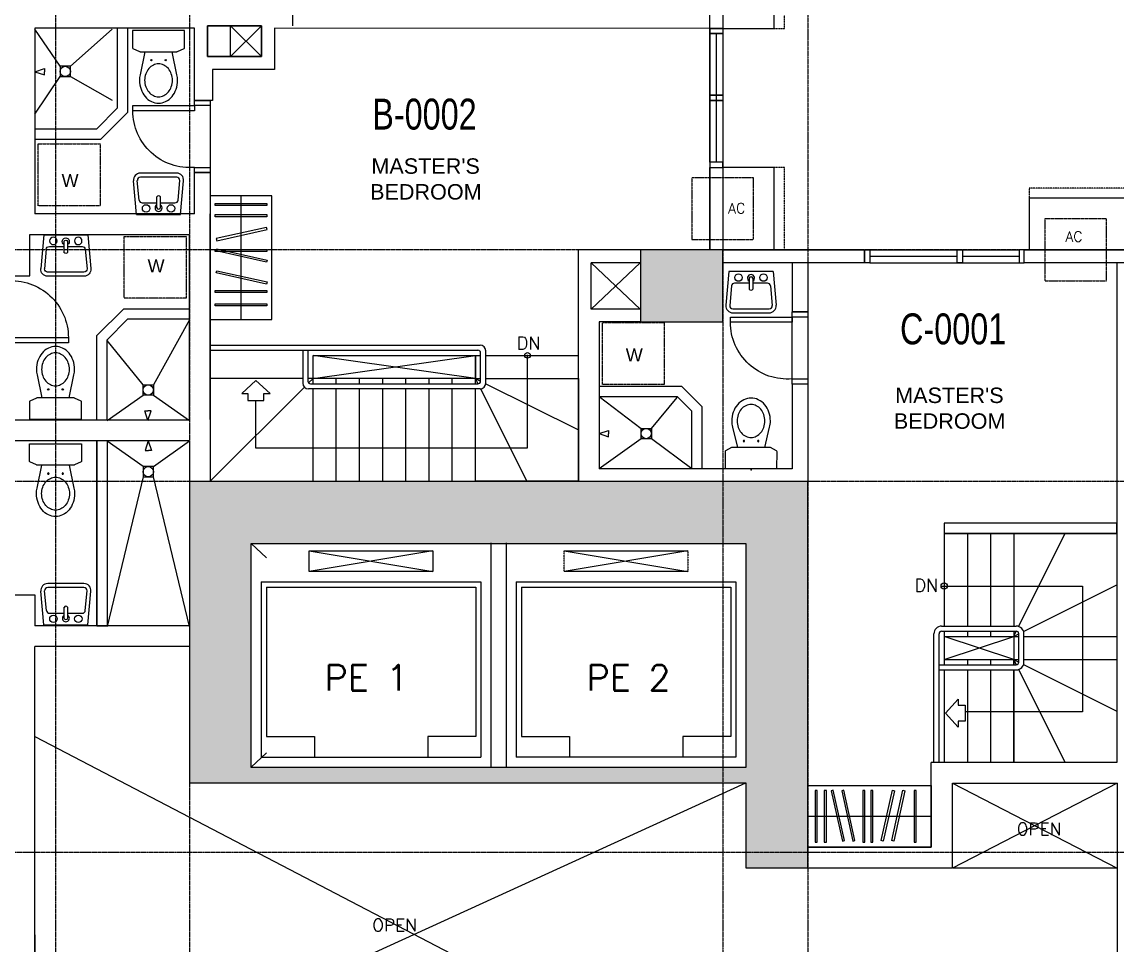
# Model space of a CAD drawing. Header units: inches. Extents: x -189245 to 740841, y -215444 to 469401.
# Drawn here: x 191332 to 201961, y -115981 to -107018 of the extents above; entities that cross this region are included whole.
import ezdxf
from ezdxf.enums import TextEntityAlignment as Align

# ---------------------------------------------------------------- set-up
doc = ezdxf.new("R2010")
doc.units = ezdxf.units.IN
doc.header["$LTSCALE"] = 10
doc.header["$MEASUREMENT"] = 0
for name, pattern in [('GRID NORMAL$0$GRID BASEMENT$0$GRID GROUND$0$GRID$0$$0$PHANTOM', [2.5, 1.25, -0.25, 0.25, -0.25, 0.25, -0.25]), ('HIDDEN', [0.375, 0.25, -0.125]), ('HIDDEN2', [0.1875, 0.125, -0.0625])]:
    doc.linetypes.add(name, pattern=pattern)
for name, color, linetype in [('A-CMU WALL', 4, 'Continuous'), ('A-COLUMN HATCH', 252, 'Continuous'), ('A-DOOR', 1, 'Continuous'), ('A-ELEVATOR', 2, 'Continuous'), ('A-EQUIPMENT', 2, 'Continuous'), ('A-EQUIPTMENT', 1, 'Continuous'), ('A-FIXTURE', 2, 'Continuous'), ('A-FIXTURES', 2, 'Continuous'), ('A-FIXTURES-RefEdit0', 2, 'Continuous'), ('A-GRID', 8, 'Continuous'), ('A-HATCH COLUMN', 252, 'Continuous'), ('A-RAILING', 2, 'Continuous'), ('A-SHEARWALL', 6, 'Continuous'), ('A-STAIR', 1, 'Continuous'), ('A-TEXT', 3, 'Continuous'), ('A-UNIT NUMBER', 2, 'Continuous'), ('A-WINDOW', 2, 'Continuous'), ('ballon', 252, 'Continuous'), ('CABINET', 1, 'Continuous'), ('COLUMN', 6, 'Continuous'), ('GRID NORMAL-UPPER$0$A-SHEARWALL', 6, 'Continuous'), ('TEXT', 3, 'Continuous'), ('TSG - plaster', 4, 'Continuous'), ('TSG- DIM-WALL SETOUT', 1, 'Continuous'), ('TSG- OPENNING', 1, 'Continuous'), ('TSG- plaster', 4, 'Continuous'), ('TSG- PRE CAST', 4, 'Continuous'), ('TSG- ZOCALLO', 86, 'HIDDEN2'), ('TSG-DIM_WINDWS', 1, 'Continuous'), ('TSG-DRYWALL', 2, 'Continuous')]:
    doc.layers.add(name, color=color, linetype=linetype)
doc.styles.add('ARIAL', font='ARIAL.TTF', dxfattribs={"width": 0.75})
doc.styles.add('PRSP_Simplex', font='simplex.shx')

# ---------------------------------------------------------------- blocks, each defined once
blk = doc.blocks.new('grid')
at = {"layer": 'A-GRID', "linetype": 'GRID NORMAL$0$GRID BASEMENT$0$GRID GROUND$0$GRID$0$$0$PHANTOM'}
for p, q in [((-85258.8, -228688.5), (-85258.8, -289256.3)), ((-83958.8, -228688.5), (-83958.8, -289256.3)), ((-77958.8, -228688.5), (-77958.8, -289256.3)), ((-78783.8, -230188.4), (-78783.8, -289282.1)), ((-33688.1, -255036.6), (-100703.5, -255036.6)), ((-33688.1, -257286.6), (-100703.5, -257286.6)), ((-33688.1, -260886.6), (-100703.6, -260886.6))]:
    blk.add_line(p, q, dxfattribs=at)
blk = doc.blocks.new('door600')
at = {"color": 2}
for points in [[(50, 150), (100, 150), (100, 750), (50, 750)], [(50, 150), (0, 150), (0, 0), (50, 0)], [(700, 150), (650, 150), (650, 0), (700, 0)]]:
    blk.add_lwpolyline(points, close=True, dxfattribs=at)
at = {"color": 1}
blk.add_arc((100, 198), 552, 355.0209, 90, dxfattribs=at)
blk = doc.blocks.new('A$C7D1D0043')
at = {"layer": 'COLUMN', "linetype": 'Continuous'}
blk.add_hatch(color=253, dxfattribs=at).paths.add_polyline_path([(-36425, -20413), (-35625, -20413), (-35625, -19713), (-36425, -19713)])
blk.add_lwpolyline([(-36425, -20413), (-35625, -20413), (-35625, -19713), (-36425, -19713)], close=True, dxfattribs=at)
blk = doc.blocks.new('elevator - inside')
at = {"layer": 'A-EQUIPTMENT', "color": 1}
for p, q in [((562, 7526), (562, 7726)), ((562, 7726), (1762, 7726)), ((1762, 7726), (562, 7526)), ((562, 7726), (1762, 7526)), ((1762, 7726), (1762, 7526)), ((3037, 7726), (4237, 7726)), ((4237, 7726), (3037, 7526)), ((3037, 7726), (4237, 7526)), ((1762, 7526), (562, 7526)), ((4237, 7526), (3037, 7526)), ((97, 7426), (97, 5726)), ((97, 7426), (2228, 7426)), ((147, 7376), (147, 5926)), ((147, 7376), (2178, 7376)), ((2178, 7376), (2178, 5926)), ((2228, 7426), (2228, 5726)), ((2572, 7426), (2572, 5726)), ((2572, 7426), (4703, 7426)), ((2622, 7376), (2622, 5926)), ((2622, 7376), (4653, 7376)), ((4653, 7376), (4653, 5926)), ((4703, 7426), (4703, 5726)), ((147, 5926), (612, 5926)), ((612, 5926), (612, 5726)), ((2178, 5926), (1712, 5926)), ((1712, 5926), (1712, 5726)), ((2622, 5926), (3087, 5926)), ((3087, 5926), (3087, 5726)), ((4653, 5926), (4187, 5926)), ((4187, 5926), (4187, 5726)), ((97, 5726), (2228, 5726)), ((4703, 5726), (2572, 5726)), ((97, 2076), (2228, 2076)), ((97, 376), (97, 2076)), ((612, 1876), (612, 2076)), ((1712, 1876), (1712, 2076)), ((2228, 376), (2228, 2076)), ((4703, 2076), (2572, 2076)), ((2572, 376), (2572, 2076)), ((3087, 1876), (3087, 2076)), ((4187, 1876), (4187, 2076)), ((4703, 376), (4703, 2076)), ((147, 1876), (612, 1876)), ((147, 426), (147, 1876)), ((2178, 1876), (1712, 1876)), ((2178, 426), (2178, 1876)), ((2622, 426), (2622, 1876)), ((2622, 1876), (3087, 1876)), ((4653, 1876), (4187, 1876)), ((4653, 426), (4653, 1876)), ((147, 426), (2178, 426)), ((2622, 426), (4653, 426)), ((97, 376), (2228, 376)), ((2572, 376), (4703, 376)), ((1762, 276), (562, 276)), ((562, 276), (562, 76)), ((1762, 76), (562, 276)), ((562, 76), (1762, 276)), ((1762, 76), (1762, 276)), ((4237, 276), (3037, 276)), ((3037, 276), (3037, 76)), ((4237, 76), (3037, 276)), ((3037, 76), (4237, 276)), ((4237, 76), (4237, 276)), ((562, 76), (1762, 76)), ((3037, 76), (4237, 76))]:
    blk.add_line(p, q, dxfattribs=at)
at = {"layer": 'A-EQUIPTMENT', "color": 1, "linetype": 'HIDDEN'}
for p, q in [((3037, 7526), (3037, 7726)), ((4237, 7726), (4237, 7526))]:
    blk.add_line(p, q, dxfattribs=at)
blk = doc.blocks.new('LAV')
for p, q in [((-214, 0), (-243, -326)), ((214, 0), (-214, 0)), ((214, 0), (243, -326)), ((-18, -63), (-18, -170)), ((18, -63), (18, -170)), ((-189, -139), (-206, -329)), ((-18, -112), (-159, -112)), ((159, -112), (18, -112)), ((189, -139), (206, -329)), ((-176, -362), (176, -362)), ((-176, -400), (176, -400))]:
    blk.add_line(p, q)
for centre in [(-121, -58), (121, -58)]:
    blk.add_circle(centre, 36)
for centre, radius, start, end in [((0, -63), 34.1, 301.2757, 238.7243), ((0, -71), 19.7, 25.7914, 154.2086), ((-159, -142), 30, 90, 174.9088), ((0, -161), 19.7, 205.7914, 334.2086), ((159, -142), 30, 5.0912, 90), ((-176, -332), 68, 174.9088, 270), ((-176, -332), 30, 174.9088, 270), ((176, -332), 68, 270, 5.0912), ((176, -332), 30, 270, 5.0912)]:
    blk.add_arc(centre, radius, start, end)
blk = doc.blocks.new('A$C08CD07C5')
at = {"color": 2}
blk.add_point((0, 0, 0), dxfattribs=at)
at = {"layer": 'A-FIXTURES-RefEdit0', "color": 2, "elevation": 0}
for points in [[(212, -137), (131, -279, -0.280752), (121, -284), (55, -281, -0.142156), (49, -280), (-267, -98, -0.142156), (-271, -94), (-307, -37, -0.256929), (-307, -28), (-225, 115), (212, -137)], [(8, -256), (-50, -449, -0.058452), (-74, -506, -0.084144), (-130, -574, -0.091347), (-200, -615, -0.103801), (-279, -626, -0.114727), (-348, -605, -0.114727), (-400, -556, -0.103801), (-430, -483, -0.091347), (-430, -401, -0.084144), (-399, -319, -0.058452), (-363, -270), (-224, -123)]]:
    blk.add_lwpolyline(points, format="xyb", dxfattribs=at)
blk.add_lwpolyline([(-354, -345, -0.084254), (-314, -296, -0.091411), (-263, -266, -0.103766), (-207, -258, -0.114587), (-157, -273, -0.114587), (-119, -309, -0.103766), (-98, -362, -0.091411), (-98, -420, -0.084254), (-120, -479, -0.084254), (-160, -528, -0.091411), (-211, -558, -0.103766), (-267, -566, -0.114587), (-317, -551, -0.114587), (-355, -515, -0.103766), (-376, -463, -0.091411), (-376, -404, -0.084254)], format="xyb", close=True, dxfattribs=at)
at = {"layer": 'A-FIXTURES-RefEdit0', "color": 2}
for centre in [(-200, -208, 0), (-79, -278, 0)]:
    blk.add_circle(centre, 6.77, dxfattribs=at)
blk = doc.blocks.new('SHOWERHD')
at = {"layer": 'A-FIXTURES', "color": 2}
for p, q in [((-31, 93), (0, 93)), ((0, 0), (-31, 93)), ((0, 0), (31, 93)), ((31, 93), (0, 93))]:
    blk.add_line(p, q, dxfattribs=at)
blk = doc.blocks.new('EFLSHR-P')
at = {"layer": 'A-FIXTURES'}
for points in [[(186, -248), (216, -184, 0.142156), (218, -178), (218, 178, 0.142156), (216, 184), (186, 248, 0.256929), (177, 252), (13, 252), (13, -253), (177, -253)], [(218, -133), (441, -179, 0.05118), (495, -185, 0.083091), (582, -170, 0.090724), (653, -131, 0.104124), (702, -69, 0.11609), (718, 0, 0.11609), (702, 69, 0.104124), (653, 131, 0.090724), (582, 170, 0.083091), (495, 185, 0.05118), (441, 179), (218, 133)]]:
    blk.add_lwpolyline(points, format="xyb", dxfattribs=at)
blk.add_lwpolyline([(495, 135, 0.084254), (433, 124, 0.091411), (382, 95, 0.103766), (347, 50, 0.114587), (335, 0, 0.114587), (347, -50, 0.103766), (382, -95, 0.091411), (433, -124, 0.084254), (495, -135, 0.084254), (558, -124, 0.091411), (609, -95, 0.103766), (644, -50, 0.114587), (655, 0, 0.114587), (644, 50, 0.103766), (609, 95, 0.091411), (558, 124, 0.084254)], format="xyb", close=True, dxfattribs=at)
for centre in [(300, 70), (300, -70)]:
    blk.add_circle(centre, 6.77, dxfattribs=at)
blk.add_arc((177, -243), 10, 270, 327.6371, dxfattribs=at)

msp = doc.modelspace()

# ---------------------------------------------------------------- hatches: boundary and pattern name
at = {"layer": 'A-COLUMN HATCH'}
for points in [[(198358.10625, -112080.85693), (198358.10625, -114255.85693), (197842.43285, -114255.85693), (197842.43285, -114405.85693), (198358.10625, -114405.85693), (198358.10625, -115230.85693), (198958.10625, -115230.85693), (198958.10625, -111480.85693), (192958.10625, -111480.85693), (192958.10625, -114405.85693), (194070.60625, -114405.85693), (194070.60625, -114255.85693), (193558.10625, -114255.85693), (193558.10625, -112080.85693)], [(195170.60625, -114255.85693), (195170.60625, -114405.85693), (196742.43285, -114405.85693), (196742.43285, -114255.85693)], [(195170.60625, -114255.85693), (195170.60625, -114405.85693), (196742.43285, -114405.85693), (196742.43285, -114255.85693)]]:
    msp.add_hatch(color=256, dxfattribs=at).paths.add_polyline_path(points)
at = {"layer": 'A-HATCH COLUMN'}
for points in [[(198958.10625, -111480.85693), (192958.10625, -111480.85693), (192958.10625, -114405.85693), (194070.60625, -114405.85693), (194070.60625, -114255.85693), (193558.10625, -114255.85693), (193558.10625, -112080.85693), (198358.10625, -112080.85693), (198358.10625, -114255.85693), (197842.43285, -114255.85693), (197842.43285, -114405.85693), (198358.10625, -114405.85693), (198358.10625, -115230.85693), (198958.10625, -115230.85693)], [(194066.11357, -114255.85693), (197849.71966, -114255.85693), (197849.71966, -114405.85693), (194066.11357, -114405.85693)]]:
    msp.add_hatch(color=256, dxfattribs=at).paths.add_polyline_path(points)
at = {"layer": 'TSG- DIM-WALL SETOUT'}
h = msp.add_hatch(color=253, dxfattribs=at)
h.paths.add_polyline_path([(186285.29041, -132626.32537), (187185.29041, -132626.32537), (187185.29041, -133326.32537), (186285.29041, -133326.32537)])
h.paths.add_polyline_path([(197335.29041, -109930.85693), (198135.29041, -109930.85693), (198135.29041, -109230.85693), (197335.29041, -109230.85693)])
h.paths.add_polyline_path([(201710.2904, -122730.85693), (202410.2904, -122730.85693), (202410.2904, -121730.85693), (201710.2904, -121730.85693)])
h.paths.add_polyline_path([(207710.29041, -122730.85693), (208410.29041, -122730.85693), (208410.29041, -121730.85693), (207710.29041, -121730.85693)])
h.paths.add_polyline_path([(213710.29041, -122730.85693), (214410.29041, -122730.85693), (214410.29041, -121730.85693), (213710.29041, -121730.85693)])
h.paths.add_polyline_path([(219710.29041, -122730.85693), (220410.29041, -122730.85693), (220410.29041, -121730.85693), (219710.29041, -121730.85693)])
h.paths.add_polyline_path([(201710.2904, -117730.85693), (202410.2904, -117730.85693), (202410.2904, -116730.85693), (201710.2904, -116730.85693)])
h.paths.add_polyline_path([(204710.29041, -110230.85693), (205410.29041, -110230.85693), (205410.29041, -109230.85693), (204710.29041, -109230.85693)])
h.paths.add_polyline_path([(210710.29041, -110230.85693), (211410.29041, -110230.85693), (211410.29041, -109230.85693), (210710.29041, -109230.85693)])
h.paths.add_polyline_path([(197335.29041, -122730.85693), (198135.29041, -122730.85693), (198135.29041, -122030.85693), (197335.29041, -122030.85693)])
h.paths.add_polyline_path([(186285.29041, -115430.85693), (186285.29041, -116530.85693), (186985.29041, -116530.85693), (186985.29041, -115430.85693)])
h.paths.add_polyline_path([(197335.29041, -129330.85693), (198135.29041, -129330.85693), (198135.29041, -128630.85693), (197335.29041, -128630.85693)])
h.paths.add_polyline_path([(197335.29041, -103330.85693), (198135.29041, -103330.85693), (198135.29041, -102630.85693), (197335.29041, -102630.85693)])
h.paths.add_polyline_path([(192960.29041, -102580.85693), (194060.29, -102580.85683), (194060.29028, -103380.85683), (192960.29041, -103380.85693)])
h.paths.add_polyline_path([(213710.29041, -117730.85693), (214410.29041, -117730.85693), (214410.29041, -116730.85693), (213710.29041, -116730.85693)])
h.paths.add_polyline_path([(216710.64854, -110230.85693), (217410.64854, -110230.85693), (217410.64854, -109230.85693), (216710.64854, -109230.85693)])
h.paths.add_polyline_path([(219710.29041, -117730.85693), (220410.29041, -117730.85693), (220410.29041, -116730.85693), (219710.29041, -116730.85693)])
h.paths.add_polyline_path([(207710.29041, -117730.85693), (208410.29041, -117730.85693), (208410.29041, -116730.85693), (207710.29041, -116730.85693)])
h.paths.add_polyline_path([(186285.29041, -95230.85693), (187085.29041, -95230.85693), (187085.29041, -94530.85693), (186285.29041, -94530.85693)])
h.paths.add_polyline_path([(186285.29041, -99330.85985), (187185.29041, -99330.85985), (187185.29041, -98630.85985), (186285.29041, -98630.85985)])
h.paths.add_polyline_path([(186285.29041, -107330.85693), (187285.29041, -107330.85693), (187285.29041, -106630.85693), (186285.29041, -106630.85693)])
h.paths.add_polyline_path([(186285.29041, -124630.85693), (187285.29041, -124630.85693), (187285.29041, -125330.85693), (186285.29041, -125330.85693)])
h.paths.add_polyline_path([(192960.29041, -128580.85704), (194060.29, -128580.85693), (194060.29028, -129380.85693), (192960.29041, -129380.85704)])
h.paths.add_polyline_path([(186285.29041, -136730.85693), (187085.29041, -136730.85693), (187085.29041, -137430.85693), (186285.29041, -137430.85693)])
edge = h.paths.add_edge_path()
edge.add_line((233760.29041, -115230.85693), (233760.29041, -113730.85693))
edge = h.paths.add_edge_path()
edge.add_line((233760.29041, -121230.85693), (233760.29041, -122730.85693))
h.paths.add_polyline_path([(233160.29041, -115230.85693), (233760.29041, -115230.85693), (233760.29041, -113730.85693), (233160.29041, -113730.85693)])
h.paths.add_polyline_path([(233160.29041, -116730.85693), (233760.29041, -116730.85693), (233760.29041, -118230.85693), (233160.29041, -118230.85693)])
h.paths.add_polyline_path([(233160.29041, -109230.85693), (233760.29041, -109230.85693), (233760.29041, -110730.85693), (233160.29041, -110730.85693)])
edge = h.paths.add_edge_path()
edge.add_line((233160.29041, -121230.85693), (233160.29041, -122730.85693))
h.paths.add_polyline_path([(233160.29041, -121230.85693), (233760.29041, -121230.85693), (233760.29041, -122730.85693), (233160.29041, -122730.85693)])

# ---------------------------------------------------------------- linework, layer by layer
at = {"layer": 'A-CMU WALL', "linetype": 'Continuous'}
for p, q in [((198008.08927, -107080.85693), (198008.08927, -107080.85693)), ((199510.40869, -109230.85691), (198135.40869, -109230.85691)), ((202160.40869, -109230.85691), (201060.40869, -109230.85691))]:
    msp.add_line(p, q, dxfattribs=at)
at = {"layer": 'A-CMU WALL'}
for p, q in [((198008.14887, -107080.8573), (198008.14887, -109230.8573)), ((198133.14887, -107080.8573), (198133.14887, -109230.8573)), ((203060.40869, -109230.85691), (201960.40869, -109230.85691))]:
    msp.add_line(p, q, dxfattribs=at)
for points in [[(198008.14887, -105630.86022), (198133.17098, -105630.86022), (198133.17098, -107080.85688), (198008.14887, -107080.85688)], [(198133.14887, -109230.8573), (198008.14887, -109230.8573), (198008.14887, -108430.8573), (198133.14887, -108430.8573)]]:
    msp.add_lwpolyline(points, close=True, dxfattribs=at)
at = {"layer": 'A-DOOR'}
for p, q in [((193157.96435, -107830.72524), (193157.96435, -108430.72524)), ((198957.96435, -109883.71012), (198957.96435, -110483.71012))]:
    msp.add_line(p, q, dxfattribs=at)
at = {"layer": 'A-DOOR', "ltscale": 500}
msp.add_line((198807.96435, -110483.71012), (198807.96435, -109883.71012), dxfattribs=at)
at = {"layer": 'A-ELEVATOR', "color": 1}
for p, q in [((193558.24815, -112080.85695), (193707.17943, -112220.17976)), ((193558.24814, -114252.87207), (193707.17943, -114113.74045))]:
    msp.add_line(p, q, dxfattribs=at)
at = {"layer": 'A-EQUIPMENT', "ltscale": 100}
for points in [[(198133.10625, -107080.85691), (198633.10625, -107080.85691), (198633.10625, -105630.85983), (198133.10625, -105630.85983)], [(198133.10625, -109230.85691), (198633.10625, -109230.85691), (198633.10625, -108430.85691), (198133.10625, -108430.85691)], [(203008.10625, -109230.85691), (203008.10625, -108730.85691), (201108.10625, -108730.85691), (201108.10625, -109230.85691)]]:
    msp.add_lwpolyline(points, dxfattribs=at)
at = {"layer": 'A-EQUIPTMENT', "linetype": 'HIDDEN'}
for points in [[(198633.10625, -107080.85691), (198733.10625, -107080.85691), (198733.10625, -105630.85983), (198633.10625, -105630.85983)], [(198633.10625, -109230.85691), (198733.10625, -109230.85691), (198733.10625, -108430.85691), (198633.10625, -108430.85691)], [(203008.10625, -108730.85691), (203008.10625, -108630.85691), (201108.10625, -108630.85691), (201108.10625, -108730.85691)]]:
    msp.add_lwpolyline(points, dxfattribs=at)
at = {"layer": 'A-EQUIPTMENT', "color": 1, "linetype": 'HIDDEN2'}
for points in [[(198433.10625, -108530.85691), (197833.10625, -108530.85691), (197833.10625, -109130.85691), (198433.10625, -109130.85691)], [(201858.10625, -108930.85691), (201258.10625, -108930.85691), (201258.10625, -109530.85691), (201858.10625, -109530.85691)]]:
    msp.add_lwpolyline(points, close=True, dxfattribs=at)
at = {"layer": 'A-FIXTURE', "linetype": 'HIDDEN2'}
for points in [[(192090.87101, -108202.66415), (192090.87101, -108802.66415), (191490.87101, -108802.66415), (191490.87101, -108202.66415)], [(192325.40069, -109700.50018), (192325.40069, -109100.50018), (192925.40069, -109100.50018), (192925.40069, -109700.50018)], [(197566.33629, -110537.66994), (196966.33629, -110537.66994), (196966.33629, -109937.66994), (197566.33629, -109937.66994)]]:
    msp.add_lwpolyline(points, close=True, dxfattribs=at)
at = {"layer": 'A-FIXTURES', "color": 1}
for p, q in [((191703.13585, -107449.20764), (191458.13585, -107089.80921)), ((192208.13585, -107089.80921), (191803.13585, -107449.20764)), ((191458.13585, -107914.80921), (191703.13585, -107549.20764)), ((191803.13585, -107549.20764), (192208.13585, -107777.67718)), ((192958.13585, -109911.82433), (192608.13585, -110541.82433)), ((192508.13585, -110541.82433), (192158.13585, -110111.82433)), ((192158.13585, -110886.82433), (192508.13585, -110641.82433)), ((192608.13585, -110641.82433), (192958.13585, -110886.82433)), ((192508.27834, -111334.80923), (192158.27834, -111089.80923)), ((192608.27834, -111334.80923), (192958.27775, -111086.82435)), ((192508.27834, -111434.80923), (192158.27834, -112886.82317)), ((192958.27774, -112886.82317), (192608.27834, -111434.80923))]:
    msp.add_line(p, q, dxfattribs=at)
at = {"layer": 'A-FIXTURES', "color": 1, "linetype": 'Continuous'}
for p, q in [((196932.96435, -110655.72524), (197341.32355, -110964.80921)), ((197441.32355, -110964.80921), (197691.71449, -110664.80921)), ((197341.32355, -111064.80921), (196933.10625, -111355.85693)), ((197833.13585, -111355.85693), (197441.32355, -111064.80921))]:
    msp.add_line(p, q, dxfattribs=at)
at = {"layer": 'A-FIXTURES', "color": 2}
for points in [[(191803.13585, -107449.20764), (191703.13585, -107449.20764), (191703.13585, -107549.20764), (191803.13585, -107549.20764)], [(192608.13585, -110541.82433), (192608.13585, -110641.82433), (192508.13585, -110641.82433), (192508.13585, -110541.82433)], [(192608.27834, -111434.80923), (192608.27834, -111334.80923), (192508.27834, -111334.80923), (192508.27834, -111434.80923)]]:
    msp.add_lwpolyline(points, close=True, dxfattribs=at)
at = {"layer": 'A-FIXTURES'}
msp.add_lwpolyline([(197441.32355, -111064.80921), (197341.32355, -111064.80921), (197341.32355, -110964.80921), (197441.32355, -110964.80921)], close=True, dxfattribs=at)
at = {"layer": 'A-FIXTURES', "color": 2}
for centre in [(191753.13585, -107499.20764), (192558.13585, -110591.82433), (192558.27834, -111384.80923)]:
    msp.add_circle(centre, 50, dxfattribs=at)
at = {"layer": 'A-FIXTURES'}
msp.add_circle((197391.32355, -111014.80921), 50, dxfattribs=at)
at = {"layer": 'A-RAILING'}
for p, q in [((193157.96435, -110156.3461), (195778.36929, -110156.35226)), ((193157.96435, -110206.34609), (195758.36929, -110206.35226)), ((194058.28626, -110206.34684), (194058.28626, -110526.34684)), ((194108.28626, -110206.34684), (194108.28626, -110506.34684)), ((195833.36929, -110526.35226), (195833.36929, -110211.35226)), ((195783.36929, -110506.35226), (195783.36929, -110231.35226)), ((194133.28626, -110531.34684), (195758.36929, -110531.35226)), ((195778.36929, -110581.35226), (194113.28626, -110581.34684)), ((200183.10625, -114208.84181), (200183.10625, -112958.84181)), ((200233.10625, -114208.84181), (200233.10625, -112958.84181)), ((200258.10625, -112883.84181), (200982.10625, -112883.84181)), ((200258.10625, -112933.84181), (200982.10625, -112933.84181)), ((201007.10625, -113233.84181), (201007.10625, -112958.84181)), ((201057.10625, -113233.84181), (201057.10625, -112958.84181)), ((200233.10625, -113258.84181), (200982.10625, -113258.84181)), ((200233.10625, -113308.84181), (200982.10625, -113308.84181))]:
    msp.add_line(p, q, dxfattribs=at)
at = {"layer": 'A-RAILING', "color": 2}
msp.add_circle((196238.72951, -110255.85693), 27.18874, dxfattribs=at)
at = {"layer": 'A-RAILING'}
for centre, radius, start, end in [((195758.36929, -110231.35226), 25, 0, 90), ((195778.36929, -110211.35226), 55, 0, 90), ((194113.28626, -110526.34684), 55, 180, 270), ((194133.28626, -110506.34684), 25, 180, 270), ((195758.36929, -110506.35226), 25, 270, 0), ((195778.36929, -110526.35226), 55, 270, 0), ((200258.10625, -112958.84181), 75, 90, 180), ((200258.10625, -112958.84181), 25, 90, 180), ((200982.10625, -112958.84181), 75, 0, 90), ((200982.10625, -112958.84181), 25, 0, 90), ((200982.10625, -113233.84181), 75, 270, 0), ((200982.10625, -113233.84181), 25, 270, 0)]:
    msp.add_arc(centre, radius, start, end, dxfattribs=at)
at = {"layer": 'A-SHEARWALL'}
for p, q in [((198958.10625, -111480.85693), (192958.10625, -111480.85693)), ((192958.10625, -111480.85693), (192958.10625, -114405.85693)), ((192958.10625, -111480.85693), (192958.10625, -114405.85693)), ((198958.10625, -111480.85693), (192958.10625, -111480.85693)), ((192958.10625, -111480.85693), (192958.10625, -114405.85693)), ((198958.10625, -115230.85693), (198958.10625, -111480.85693)), ((198958.10625, -115230.85693), (198958.10625, -111480.85693)), ((193558.10625, -114255.85693), (193558.10625, -112080.85693)), ((193558.10625, -112080.85693), (198358.10625, -112080.85693)), ((193558.10625, -114255.85693), (193558.10625, -112080.85693)), ((193558.10625, -112080.85693), (195908.09349, -112080.85693)), ((196058.10614, -112080.85693), (198358.10625, -112080.85693)), ((198358.10625, -112080.85693), (198358.10625, -114255.85693)), ((198358.10625, -112080.85693), (198358.10625, -114255.85693)), ((198358.10625, -114255.85693), (193558.10625, -114255.85693)), ((195170.60625, -114255.85693), (193558.10625, -114255.85693)), ((195908.10614, -114255.85693), (195170.60625, -114255.85693)), ((195908.10614, -114255.85693), (195170.60625, -114255.85693)), ((196742.43285, -114255.85693), (196058.10614, -114255.85693)), ((196742.43285, -114255.85693), (196058.10614, -114255.85693)), ((198358.10625, -114255.85693), (196742.43285, -114255.85693)), ((192958.10625, -114405.85693), (198358.10625, -114405.85693)), ((192958.10625, -114405.85693), (195170.60625, -114405.85693)), ((195170.60625, -114405.85693), (196742.43285, -114405.85693)), ((195170.60625, -114405.85693), (196742.43285, -114405.85693)), ((196742.43285, -114405.85693), (198358.10625, -114405.85693)), ((198358.10625, -114405.85693), (198358.10625, -115230.85693)), ((198358.10625, -114405.85693), (198358.10625, -115230.85693)), ((198358.10625, -115230.85693), (198958.10625, -115230.85693)), ((198358.10625, -115230.85693), (198958.10625, -115230.85693))]:
    msp.add_line(p, q, dxfattribs=at)
at = {"layer": 'A-SHEARWALL', "color": 2}
for p, q in [((195883.10625, -112076.23051), (195883.10625, -114251.23051)), ((196033.10625, -112076.23051), (196033.10625, -114251.23051))]:
    msp.add_line(p, q, dxfattribs=at)
at = {"layer": 'A-STAIR'}
for p, q in [((194058.28626, -110480.85693), (193157.96435, -110480.85693)), ((194158.28626, -110480.85693), (194108.28626, -110480.85693)), ((195733.10625, -110531.35218), (195733.10625, -110480.85693)), ((196733.10625, -110480.85693), (196733.10625, -111477.87204)), ((195733.10625, -111477.87204), (195733.10625, -110581.35211)), ((193157.96435, -111477.87204), (194158.28626, -111477.87204)), ((196733.10625, -111477.87204), (195733.10625, -111477.87204)), ((201957.77274, -111983.84184), (200282.77274, -111983.84184)), ((200282.77274, -111983.84184), (200282.77274, -112883.84181)), ((200507.56177, -111983.84184), (200507.56177, -112883.84181)), ((200732.56177, -111983.84184), (200732.56177, -112883.84181)), ((200957.56177, -111983.84184), (200957.56177, -112883.84181)), ((200957.56177, -111983.84184), (200957.56177, -112883.84181)), ((201005.6846, -112887.64447), (201457.66726, -111983.84184)), ((200259.01621, -112495.40524), (201625.36766, -112495.40524)), ((201053.5131, -112935.90577), (201957.77274, -112483.85732)), ((201625.36766, -112495.40524), (201625.36766, -113715.25536)), ((200282.77274, -112933.84181), (200282.77274, -113258.84181)), ((200282.77274, -112983.8728), (201007.10625, -112983.8728)), ((200507.56177, -112933.84181), (200507.56177, -112983.8728)), ((200732.56177, -112933.84181), (200732.56177, -112983.8728)), ((200957.56177, -112933.84181), (200957.56177, -113258.84181)), ((200957.56177, -112933.84181), (200957.56177, -112983.8728)), ((200957.56177, -112983.8728), (200982.57953, -112933.84629)), ((200957.56177, -112983.8728), (201007.10625, -112959.10502)), ((200957.56177, -112983.8728), (201007.10625, -112983.8728)), ((201057.10625, -112983.8728), (201957.59274, -112983.8728)), ((201057.10625, -112983.8728), (201957.77274, -112983.8728)), ((200282.77274, -113208.81087), (201007.10625, -113208.81087)), ((200507.56177, -113208.81087), (200507.56177, -113258.84181)), ((200732.56177, -113208.81087), (200732.56177, -113258.84181)), ((200957.56177, -113208.81087), (201007.10625, -113208.81087)), ((200957.56177, -113258.84181), (200957.56177, -113208.81087)), ((200957.56177, -113208.81087), (201007.10625, -113233.58311)), ((200957.56177, -113208.81087), (200982.57504, -113258.83742)), ((201005.67714, -113305.04162), (201457.57725, -114208.84184)), ((201053.51069, -113256.78534), (201957.59274, -113708.82636)), ((201057.10625, -113208.81087), (201957.59274, -113208.81087)), ((201057.10625, -113208.81087), (201957.59274, -113208.81087)), ((200282.77274, -113308.84181), (200282.77274, -114208.84184)), ((200507.56177, -113308.84181), (200507.56177, -114208.84184)), ((200732.56177, -113308.84181), (200732.56177, -114208.84184)), ((200957.56177, -113308.84181), (200957.56177, -114208.84184)), ((200957.56177, -114208.84184), (200957.56177, -113308.84181)), ((201625.36766, -113715.25536), (200491.16334, -113715.25536)), ((201957.77274, -114208.84184), (200282.77274, -114208.84184))]:
    msp.add_line(p, q, dxfattribs=at)
at = {"layer": 'A-STAIR', "color": 2}
for p, q in [((200294.48787, -113729.47548), (200418.79261, -113592.97548)), ((200418.79261, -113592.97548), (200418.79261, -113651.47548)), ((200418.79261, -113865.97548), (200294.48787, -113729.47548)), ((200418.79261, -113651.47548), (200487.61273, -113651.47548)), ((200487.61273, -113651.47548), (200487.61273, -113807.47548)), ((200487.61273, -113807.47548), (200418.79261, -113807.47548)), ((200418.79261, -113807.47548), (200418.79261, -113865.97548))]:
    msp.add_line(p, q, dxfattribs=at)
at = {"layer": 'A-STAIR'}
for points in [[(193599.18021, -110693.9587), (193599.18021, -111153.15565), (196238.72951, -111153.15565), (196238.72951, -110251.46011)], [(195733.10625, -110255.85693), (195783.36929, -110255.85693)], [(195733.10625, -110480.85693), (195733.10625, -110255.85693)], [(195833.36929, -110255.85693), (196733.10625, -110255.85693)], [(196733.10625, -110480.85693), (196733.10625, -110255.85693)], [(194114.78618, -110523.16193), (194158.28626, -110480.85693)], [(195733.10625, -110480.85693), (194158.28626, -110480.85693)], [(194158.28626, -110531.34693), (194158.28626, -110480.85693)], [(194383.28626, -110531.34768), (194383.28626, -110480.85693)], [(194608.28626, -110531.34843), (194608.28626, -110480.85693)], [(194833.28626, -110531.34918), (194833.28626, -110480.85693)], [(195058.28626, -110531.34993), (195058.28626, -110480.85693)], [(195058.28626, -110531.34993), (195058.28626, -110480.85693)], [(195283.28626, -110531.35068), (195283.28626, -110480.85693)], [(195508.28626, -110531.35143), (195508.28626, -110480.85693)], [(195733.10625, -110480.85693), (195783.36929, -110505.91344)], [(195733.10625, -110480.85693), (195758.42947, -110531.35219)], [(195733.10625, -110480.85693), (195783.36929, -110480.85693)], [(195833.19311, -110530.75099), (196733.10625, -110979.36449)], [(195833.36929, -110480.85693), (196733.10625, -110480.85693)], [(193157.96435, -111477.87204), (194073.00475, -110563.79548)], [(194158.28626, -111477.87204), (194158.28626, -110581.34699)], [(194383.28626, -111480.85692), (194383.28626, -110581.34772)], [(194608.28626, -111480.85692), (194608.28626, -110581.34845)], [(194833.28626, -111480.85692), (194833.28626, -110581.34919)], [(195058.28626, -111480.85692), (195058.28626, -110581.34992)], [(195058.28626, -111480.85692), (195058.28626, -110581.34992)], [(195283.28626, -111480.85692), (195283.28626, -110581.35065)], [(195508.28626, -111480.85692), (195508.28626, -110581.35138)], [(195783.38923, -110581.12269), (196233.10625, -111477.87204)], [(193157.96435, -111477.87204), (195733.10625, -111477.87204)]]:
    msp.add_lwpolyline(points, dxfattribs=at)
at = {"layer": 'A-STAIR', "color": 2}
msp.add_lwpolyline([(193739.96464, -110625.13858), (193603.46464, -110500.83384), (193466.96464, -110625.13858), (193525.46464, -110625.13858), (193525.46464, -110693.9587), (193681.46464, -110693.9587), (193681.46464, -110625.13858)], close=True, dxfattribs=at)
msp.add_circle((200282.77274, -112495.3956), 30, dxfattribs=at)
at = {"layer": 'A-WINDOW', "color": 2, "linetype": 'Continuous'}
for p, q in [((198070.64887, -107130.8573), (198070.64887, -107730.8573)), ((198070.64887, -107730.8573), (198070.64887, -107780.8573)), ((198070.64887, -107780.8573), (198070.64887, -108380.8573))]:
    msp.add_line(p, q, dxfattribs=at)
at = {"layer": 'A-WINDOW'}
for p, q in [((199510.40869, -109230.85691), (199560.40869, -109230.85691)), ((199510.40869, -109355.85691), (199510.40869, -109230.85691)), ((199560.40869, -109230.85691), (199560.40869, -109355.85691)), ((200410.40869, -109230.85691), (200460.40869, -109230.85691)), ((200410.40869, -109355.85691), (200410.40869, -109230.85691)), ((200460.40869, -109230.85691), (200460.40869, -109355.85691)), ((201060.40869, -109230.85691), (201010.40869, -109230.85691)), ((201010.40869, -109230.85691), (201010.40869, -109355.85691)), ((201060.40869, -109355.85691), (201060.40869, -109230.85691)), ((199560.40869, -109355.85691), (199510.40869, -109355.85691)), ((199560.40869, -109293.35691), (200410.40869, -109293.35691)), ((200460.40869, -109355.85691), (200410.40869, -109355.85691)), ((200460.40869, -109293.35691), (201010.40869, -109293.35691)), ((201010.40869, -109355.85691), (201060.40869, -109355.85691))]:
    msp.add_line(p, q, dxfattribs=at)
at = {"layer": 'A-WINDOW', "color": 1}
for p, q in [((199560.40869, -109230.85691), (201010.40869, -109230.85691)), ((199560.40869, -109355.85691), (201010.40869, -109355.85691)), ((200282.77274, -113208.81087), (200957.56177, -112983.8728)), ((200957.56177, -113208.81087), (200282.77274, -112983.8728))]:
    msp.add_line(p, q, dxfattribs=at)
at = {"layer": 'A-WINDOW', "color": 136}
for p, q in [((192058.24874, -111080.85694), (192158.24874, -111080.72288)), ((192058.24874, -112880.72288), (192158.24874, -112880.72288))]:
    msp.add_line(p, q, dxfattribs=at)
at = {"layer": 'A-WINDOW', "color": 2, "linetype": 'Continuous'}
for points in [[(198133.14887, -107130.8573), (198008.14887, -107130.8573), (198008.14887, -107080.8573), (198133.14887, -107080.8573)], [(198008.14887, -107080.8573), (198133.14887, -107080.8573), (198133.14887, -107130.8573), (198008.14887, -107130.8573)], [(198133.14887, -107780.8573), (198008.14887, -107780.8573), (198008.14887, -107730.8573), (198133.14887, -107730.8573)], [(198008.14887, -108430.8573), (198133.14887, -108430.8573), (198133.14887, -108380.8573), (198008.14887, -108380.8573)]]:
    msp.add_lwpolyline(points, close=True, dxfattribs=at)
at = {"layer": 'A-WINDOW', "color": 1, "linetype": 'Continuous'}
for points in [[(198008.14887, -107130.8573), (198133.14887, -107130.8573), (198133.14887, -107730.8573), (198008.14887, -107730.8573)], [(198008.14887, -107780.8573), (198133.14887, -107780.8573), (198133.14887, -108380.8573), (198008.14887, -108380.8573)]]:
    msp.add_lwpolyline(points, close=True, dxfattribs=at)
at = {"layer": 'ballon'}
msp.add_line((193957.96435, -106905.72406), (193957.95963, -107055.72956), dxfattribs=at)
at = {"layer": 'CABINET', "color": 2, "linetype": 'HIDDEN', "ltscale": 500}
for p, q in [((193458.13585, -108708.4471), (193458.13585, -109908.4471)), ((200158.10625, -114730.85693), (198962.32465, -114730.85693))]:
    msp.add_line(p, q, dxfattribs=at)
at = {"layer": 'CABINET', "color": 1, "linetype": 'Continuous'}
msp.add_lwpolyline([(193758.13585, -108708.4471), (193158.13585, -108708.4471), (193158.13585, -109908.4471), (193758.13585, -109908.4471)], close=True, dxfattribs=at)
at = {"layer": 'CABINET', "color": 2}
for points in [[(193708.13585, -108780.20787), (193708.13585, -108800.20787), (193208.13585, -108800.20787), (193208.13585, -108780.20787)], [(193708.13585, -108889.53622), (193708.13585, -108909.53622), (193208.13585, -108909.53622), (193208.13585, -108889.53622)], [(193711.20057, -109034.30939), (193706.88756, -109014.77998), (193218.65226, -109122.60525), (193222.96527, -109142.13466)], [(193708.13585, -109227.46317), (193708.13585, -109247.46317), (193208.13585, -109247.46317), (193208.13585, -109227.46317)], [(193711.20057, -109329.85262), (193706.88756, -109349.38203), (193218.65226, -109241.55676), (193222.96527, -109222.02735)], [(193711.20057, -109543.28535), (193706.88756, -109562.81477), (193218.65226, -109454.98949), (193222.96527, -109435.46008)], [(193708.13585, -109625.31827), (193708.13585, -109645.31827), (193208.13585, -109645.31827), (193208.13585, -109625.31827)], [(193708.13585, -109754.96317), (193708.13585, -109774.96317), (193208.13585, -109774.96317), (193208.13585, -109754.96317)], [(199051.06826, -114480.85693), (199031.06826, -114480.85693), (199031.06826, -114980.85693), (199051.06826, -114980.85693)], [(199139.51549, -114480.85693), (199119.51549, -114480.85693), (199119.51549, -114980.85693), (199139.51549, -114980.85693)], [(199206.83458, -114477.7922), (199187.30517, -114482.10521), (199295.13044, -114970.34052), (199314.65986, -114966.02751)], [(199309.10171, -114477.7922), (199289.57229, -114482.10521), (199397.39757, -114970.34052), (199416.92698, -114966.02751)], [(199513.24225, -114480.85693), (199493.24225, -114480.85693), (199493.24225, -114980.85693), (199513.24225, -114980.85693)], [(199589.75389, -114480.85693), (199569.75389, -114480.85693), (199569.75389, -114980.85693), (199589.75389, -114980.85693)], [(199780.38052, -114477.7922), (199799.90993, -114482.10521), (199692.08466, -114970.34052), (199672.55525, -114966.02751)], [(199882.64764, -114477.7922), (199902.17705, -114482.10521), (199794.35178, -114970.34052), (199774.82237, -114966.02751)], [(200012.00472, -114480.85693), (199992.00472, -114480.85693), (199992.00472, -114980.85693), (200012.00472, -114980.85693)]]:
    msp.add_lwpolyline(points, close=True, dxfattribs=at)
at = {"layer": 'GRID NORMAL-UPPER$0$A-SHEARWALL'}
for p, q in [((192958.24815, -111480.85695), (192958.24814, -114405.85695)), ((193707.17943, -111480.85695), (192958.24815, -111480.85695)), ((193558.24814, -114255.85695), (193558.24815, -112080.85695)), ((193558.24815, -112080.85695), (193707.17943, -112080.85695)), ((193707.17943, -114255.85695), (193558.24814, -114255.85695)), ((192958.24814, -114405.85695), (193707.17943, -114405.85695))]:
    msp.add_line(p, q, dxfattribs=at)
at = {"layer": 'TSG - plaster', "color": 4}
for p, q in [((191457.96435, -107080.72406), (191457.96435, -108880.72406)), ((193007.96435, -107080.72524), (191457.96435, -107080.72524)), ((193007.96435, -107780.72524), (193007.96435, -107080.72524)), ((193007.96435, -107480.72524), (193007.96435, -107080.72524)), ((193782.96435, -107480.72524), (193182.96435, -107480.72524)), ((193182.96435, -107480.72524), (193182.96435, -107780.72524)), ((193182.96435, -107780.72524), (193007.96435, -107780.72524)), ((193007.96435, -108880.72406), (193007.96435, -108480.72524)), ((193007.96435, -108480.72524), (193157.96435, -108480.72524)), ((193157.96435, -108480.72524), (193157.96435, -111480.72524)), ((193007.96435, -108880.72406), (191457.96435, -108880.72406)), ((193157.96435, -110877.738), (193157.96435, -108880.72406)), ((191407.96435, -109080.72524), (192957.96435, -109080.72406)), ((191407.96435, -109483.70894), (191407.96435, -109080.72524)), ((192957.96435, -110877.74154), (192957.96435, -109080.72406)), ((196732.96435, -111480.85693), (196732.96435, -109230.72524)), ((197335.74434, -109230.72524), (196732.96435, -109230.72524)), ((196857.96435, -109805.85733), (196857.96435, -109355.72524)), ((197335.74434, -109355.72524), (196857.96435, -109355.72524)), ((198807.96435, -109355.85693), (198807.96435, -109833.71012)), ((198957.95689, -109355.90992), (198957.96435, -109833.71012)), ((201958.14595, -109355.85691), (201958.14595, -114208.84181)), ((191032.96435, -109483.70894), (191407.96435, -109483.70894)), ((197335.29041, -109805.85733), (196857.96435, -109805.85733)), ((198957.96435, -109833.71012), (198807.96435, -109833.71012)), ((197335.29041, -109930.85733), (196932.96435, -109930.85733)), ((196932.96435, -109930.85733), (196932.96435, -111355.72524)), ((198807.96435, -110527.74036), (198807.96435, -111355.72524)), ((198957.96435, -110530.72524), (198957.96435, -111480.72524)), ((193158.10625, -110752.74037), (193158.10625, -111480.72525)), ((191183.10684, -111080.72287), (192958.10684, -111080.72288)), ((192958.10743, -111080.7217), (192958.10684, -111480.72525)), ((198807.96435, -111355.72524), (196932.96435, -111355.72524)), ((198808.10625, -111355.85693), (196933.10625, -111355.85693)), ((191458.10684, -112580.04563), (191458.10684, -112880.72287)), ((192958.10684, -112880.72288), (191458.10684, -112880.72287)), ((191458.10683, -116080.72525), (191458.10684, -113080.72287)), ((192958.10684, -113080.72288), (191458.10684, -113080.72287)), ((200158.10625, -115030.85693), (200158.10625, -114208.84181)), ((201958.14595, -114208.84181), (200158.10625, -114208.84181)), ((200365.15385, -114408.41442), (201961.01572, -114408.41442)), ((200365.15385, -115233.41442), (200365.15385, -114408.41442)), ((201961.01572, -114408.41442), (201961.01572, -116730.85693)), ((198958.10625, -115030.85693), (200158.10625, -115030.85693)), ((198958.10625, -115230.85693), (200358.08659, -115230.85693)), ((191458.24873, -115880.85693), (191458.24873, -118880.85811))]:
    msp.add_line(p, q, dxfattribs=at)
for points in [[(198008.08927, -107080.85693), (193782.96435, -107080.72406), (193782.96435, -107480.72524)], [(191182.96435, -110183.71012), (191182.96435, -110480.72406), (191182.96435, -110880.72405), (192958.10684, -110880.72406), (192958.10625, -110752.74037)]]:
    msp.add_lwpolyline(points, dxfattribs=at)
at = {"layer": 'TSG- OPENNING', "color": 1, "linetype": 'ByBlock'}
for p, q in [((193357.96435, -107055.72524), (193657.96435, -107355.72524)), ((193657.96435, -107055.72524), (193357.96435, -107355.72524)), ((193357.96435, -107355.72524), (193357.96435, -107055.72524)), ((196857.96435, -109355.72524), (197333.15027, -109805.85733)), ((196857.96435, -109805.85733), (197333.15027, -109355.72524)), ((191458.10683, -113954.53737), (198358.10625, -117555.85693)), ((191458.10683, -117555.85693), (198358.10625, -114405.85693)), ((200365.15385, -114408.41442), (201961.01572, -115233.41442)), ((201961.01572, -114408.41442), (200365.15385, -115233.41442))]:
    msp.add_line(p, q, dxfattribs=at)
at = {"layer": 'TSG- OPENNING', "color": 1, "linetype": 'ByBlock', "ltscale": 100}
for p, q in [((194158.28626, -110480.85693), (195733.10625, -110255.85693)), ((195733.10625, -110480.85693), (194158.28626, -110255.85693))]:
    msp.add_line(p, q, dxfattribs=at)
msp.add_lwpolyline([(195733.10625, -110480.85693), (194158.28626, -110480.85693), (194158.28626, -110255.85693), (195733.10625, -110255.85693)], close=True, dxfattribs=at)
at = {"layer": 'TSG- plaster', "color": 4}
for p, q in [((193132.96435, -107355.72524), (193132.96435, -107055.72524)), ((193132.96435, -107055.72524), (193657.96435, -107055.72524)), ((193657.96435, -107055.72524), (193657.96435, -107355.72524)), ((193657.96435, -107355.72524), (193132.96435, -107355.72524)), ((191210.22355, -112580.04563), (191458.10684, -112580.04563))]:
    msp.add_line(p, q, dxfattribs=at)
at = {"layer": 'TSG- plaster', "color": 1}
for p, q in [((201961.01572, -114408.41442), (201961.01572, -115233.41442)), ((201961.01572, -115233.41442), (200365.15385, -115233.41442))]:
    msp.add_line(p, q, dxfattribs=at)
at = {"layer": 'TSG- plaster', "color": 4}
msp.add_lwpolyline([(193657.96435, -107055.72524), (193132.96435, -107055.72524), (193132.96435, -107355.72524), (193657.96435, -107355.72524)], close=True, dxfattribs=at)
at = {"layer": 'TSG- PRE CAST', "linetype": 'Continuous'}
for points in [[(198133.10625, -109230.85691), (199510.40869, -109230.86281), (199510.40869, -109355.85691), (198133.10625, -109355.98902)], [(201060.40869, -109230.85691), (203010.40869, -109230.85691), (203010.40869, -109355.85691), (201060.40869, -109355.85691)]]:
    msp.add_lwpolyline(points, close=True, dxfattribs=at)
at = {"layer": 'TSG- ZOCALLO', "color": 2, "linetype": 'ByBlock'}
for p, q in [((192257.96435, -107080.72642), (192257.96435, -107855.72642)), ((192357.96435, -107080.72642), (192357.96435, -107897.14777)), ((192057.96435, -108055.72642), (192257.96435, -107855.72642)), ((192099.38571, -108155.72642), (192357.96435, -107897.14777)), ((191457.96435, -108055.72642), (192057.96435, -108055.72642)), ((191457.96435, -108155.72642), (192099.38571, -108155.72642)), ((192316.54299, -109805.72406), (192057.96435, -110064.3027)), ((192957.96435, -109805.72406), (192316.54299, -109805.72406)), ((192357.96435, -109905.72406), (192157.96435, -110105.72406)), ((192957.96435, -109905.72406), (192357.96435, -109905.72406)), ((192057.96435, -110880.72406), (192057.96435, -110064.3027)), ((192157.96435, -110880.72406), (192157.96435, -110105.72406)), ((196932.96435, -110555.72524), (197732.96435, -110555.72524)), ((197732.96435, -110555.72524), (197932.96435, -110755.72524)), ((196932.96435, -110655.72524), (197691.54299, -110655.72524)), ((197691.54299, -110655.72524), (197832.96435, -110797.14659)), ((197832.96435, -111355.85693), (197832.96435, -110797.14659)), ((197932.96435, -111355.85693), (197932.96435, -110755.72524)), ((192058.24874, -111080.85694), (192058.24874, -112880.72288)), ((192158.24874, -111080.72288), (192158.24874, -112880.72288))]:
    msp.add_line(p, q, dxfattribs=at)
msp.add_lwpolyline([(192058.24874, -111080.85694), (192158.24874, -111080.85694), (192158.24874, -112880.72288), (192058.24874, -112880.72288)], close=True, dxfattribs=at)
at = {"layer": 'TSG-DIM_WINDWS'}
msp.add_lwpolyline([(198958.10625, -115030.85693), (198958.10625, -114430.85693), (200158.10625, -114430.85693), (200158.10625, -115030.85693)], close=True, dxfattribs=at)
at = {"layer": 'TSG-DRYWALL'}
msp.add_lwpolyline([(200282.77274, -111883.84184), (200282.77274, -111983.84184), (201957.77274, -111983.84184), (201957.77274, -111883.84184)], close=True, dxfattribs=at)

# ---------------------------------------------------------------- block references
at = {"layer": 'A-DOOR', "xscale": -1}
for p, rotation in [((193157.96435, -107780.72524), 90), ((191032.96435, -110183.71012), 270)]:
    msp.add_blockref('door600', p, dxfattribs=dict(at, rotation=rotation))
at = {"layer": 'A-DOOR', "ltscale": 500, "xscale": -1, "rotation": 90}
msp.add_blockref('door600', (198957.96435, -109833.71012), dxfattribs=at)
at = {"layer": 'A-FIXTURES'}
for name, p, rotation in [('EFLSHR-P', (192658.13585, -107089.80921), 270), ('SHOWERHD', (191458.13585, -107502.30921), 270), ('LAV', (192658.13585, -108886.82433), 180), ('EFLSHR-P', (191658.13585, -110886.82433), 90), ('SHOWERHD', (192558.27834, -111086.82317), 180.6938825605136), ('LAV', (191758.50286, -112871.33803), 179.9999998716005)]:
    msp.add_blockref(name, p, dxfattribs=dict(at, rotation=rotation))
at = {"layer": 'A-FIXTURES', "xscale": -1}
for name, p in [('LAV', (191757.88585, -109086.82433)), ('SHOWERHD', (192555.03427, -110886.82433))]:
    msp.add_blockref(name, p, dxfattribs=at)
at = {"layer": 'A-FIXTURES'}
msp.add_blockref('LAV', (198408.13585, -109442.7941), dxfattribs=at)
at = {"layer": 'A-FIXTURES', "extrusion": (2.55863e-13, -6.83723e-14, -1), "zscale": -1, "rotation": 209.9222411205874}
msp.add_blockref('A$C08CD07C5', (-198408.13585, -111367.79409, 0), dxfattribs=at)
at = {"layer": 'A-FIXTURES', "extrusion": (0, 0, -1), "zscale": -1}
for name, p, rotation in [('SHOWERHD', (-196933.13553, -111014.80921), 90.6938826889239), ('EFLSHR-P', (-191658.35973, -111102.80805), 270.000000126732)]:
    msp.add_blockref(name, p, dxfattribs=dict(at, rotation=rotation))
at = {"layer": 'A-WINDOW', "color": 1}
msp.add_blockref('elevator - inside', (193558.10625, -119880.85693), dxfattribs=at)
at = {"layer": 'COLUMN'}
msp.add_blockref('A$C7D1D0043', (233760.29041, -89518.32362), dxfattribs=at)
at = {"layer": 'TSG- plaster'}
msp.add_blockref('grid', (276916.94016, 145805.75787), dxfattribs=at)

# ---------------------------------------------------------------- texts
at = {"layer": 'A-TEXT', "style": 'PRSP_Simplex'}
for p in [(196133.8495, -110199.1897), (199994.45617, -112549.71731)]:
    msp.add_text('DN', height=125, dxfattribs=at).set_placement(p)
at = {"layer": 'A-TEXT', "linetype": 'Continuous', "style": 'PRSP_Simplex'}
for s, p in [('PE 1', (194675.67619, -113385.59266)), ('PE 2', (197218.99421, -113385.59266))]:
    msp.add_text(s, height=250, dxfattribs=at).set_placement(p, align=Align.MIDDLE)
at = {"layer": 'A-TEXT', "width": 5794.7602848}
for s, insert, char_height, attachment_point in [('{\\fArial|b0|i0|c0|p34;W}', (191717.17383, -108495.04489), 125, 1), ('{\\Fromans|c0;AC}', (198185.75193, -108777.74756), 100, 1), ('{\\Fromans|c0;AC}', (201459.18614, -109052.74758), 100, 1), ('{\\fArial|b0|i0|c0|p34;W}', (192551.70351, -109323.38091), 125, 1), ('{\\fArial|b0|i0|c0|p34;W}', (197192.63853, -110313.85386), 125, 7)]:
    msp.add_mtext(s, dxfattribs=dict(at, insert=insert, char_height=char_height, attachment_point=attachment_point))
at = {"layer": 'A-UNIT NUMBER', "style": 'ARIAL', "width": 0.75}
for s, p in [('B-0002', (194732.17473, -108063.74399)), ('C-0001', (199854.46104, -110148.51038))]:
    msp.add_text(s, height=300, dxfattribs=at).set_placement(p)
at = {"layer": 'TEXT'}
for s, insert, char_height, width, attachment_point in [("\\pi675.74;{\\fArial|b0|i0|c0|p34;MASTER'S\\P\\pi663.21;BEDROOM}", (194047.99481, -108745.15246), 150, 2377.9486469, 7), ("\\pi675.74;{\\fArial|b0|i0|c0|p34;MASTER'S\\P\\pi663.21;BEDROOM}", (199131.35422, -110568.34922), 150, 2377.9486469, 1), ('{\\Fromans|c0;OPEN}', (200987.42872, -114792.88897), 120, 1290, 1), ('{\\Fromans|c0;OPEN}', (194732.45048, -115727.1717), 120, 1290, 1)]:
    msp.add_mtext(s, dxfattribs=dict(at, insert=insert, char_height=char_height, width=width, attachment_point=attachment_point))

doc.saveas('drawing.dxf')
